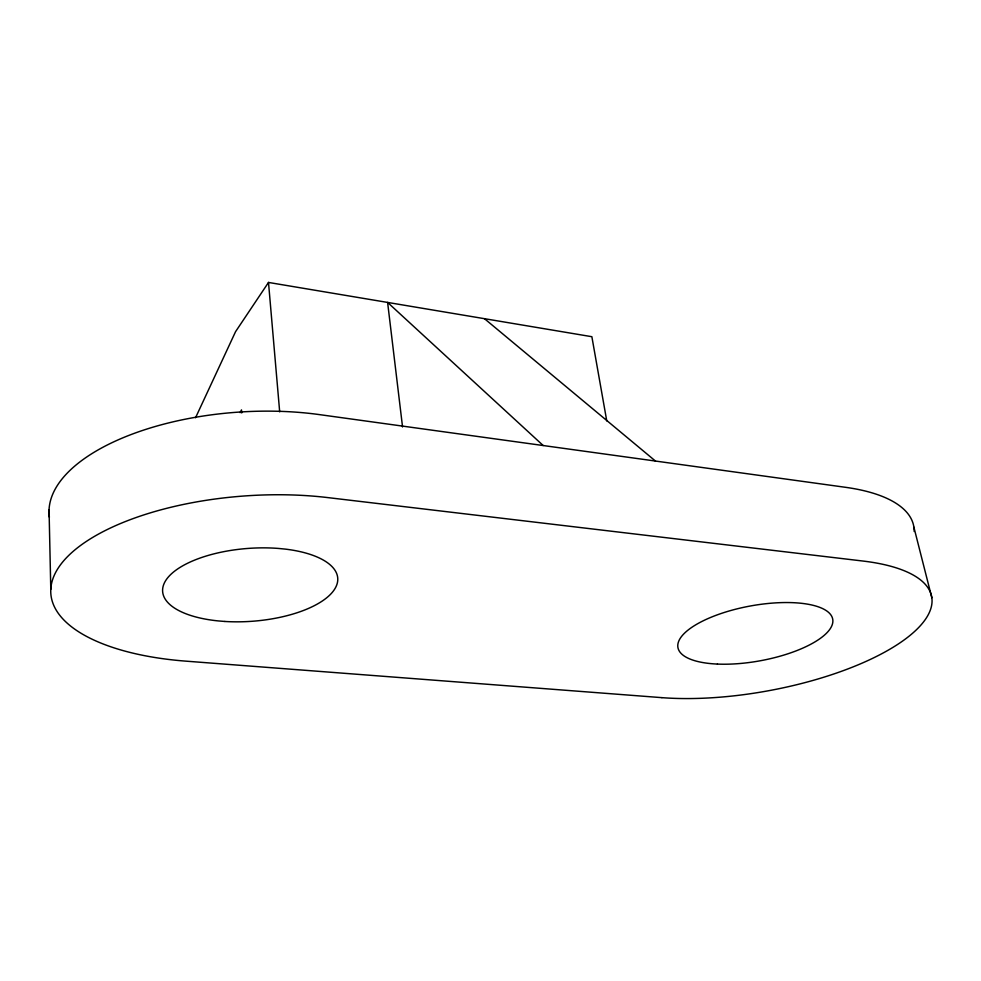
<?xml version="1.0" encoding="UTF-8"?>
<svg xmlns="http://www.w3.org/2000/svg" width="981" height="981" viewBox="0 0 981 981"><rect width="100%" height="100%" fill="white"/><g stroke="black" fill="none" stroke-linecap="round" stroke-linejoin="round"><path stroke-width="1.47" d="M195.55 417.747L235.55 331.688L268.5 282.442L591.862 336.704L606.761 420.91M240.112 412.645L241.485 409.911L241.718 412.94M484.479 318.69L655.455 461.045M543.18 445.521L387.605 302.43L402.553 426.968M913.887 527.165L931.827 597.711M268.5 282.442L279.683 411.836M49.05 509.838L50.791 589.336M914.182 531.457A174.299 67.64 -10.9 0 0 845.536 487.312L319.328 414.595A194.213 88.351 -4.2 0 0 49.393 517.22M661.893 697.65L185.875 661.145A198.334 82.686 -4.4 0 1 63.863 560.592A198.334 82.686 -4.4 0 1 327.409 497.551L863.121 561.058A177.573 62.98 -10.4 0 1 900.19 642.714A177.573 62.98 -10.4 0 1 661.893 697.65M224.882 621.464L218.297 620.924A87.824 36.481 -4.4 0 1 167.886 577.551A87.824 36.481 -4.4 0 1 278.346 548.428L285.348 549.115A87.824 36.481 -4.4 0 1 332.387 592.242A87.824 36.481 -4.4 0 1 224.882 621.464M717.43 664.076A78.688 27.836 -10.4 0 0 832.869 620.654A78.688 27.836 -10.4 0 0 715.652 615.455A78.688 27.836 -10.4 0 0 717.43 664.076"/></g></svg>
